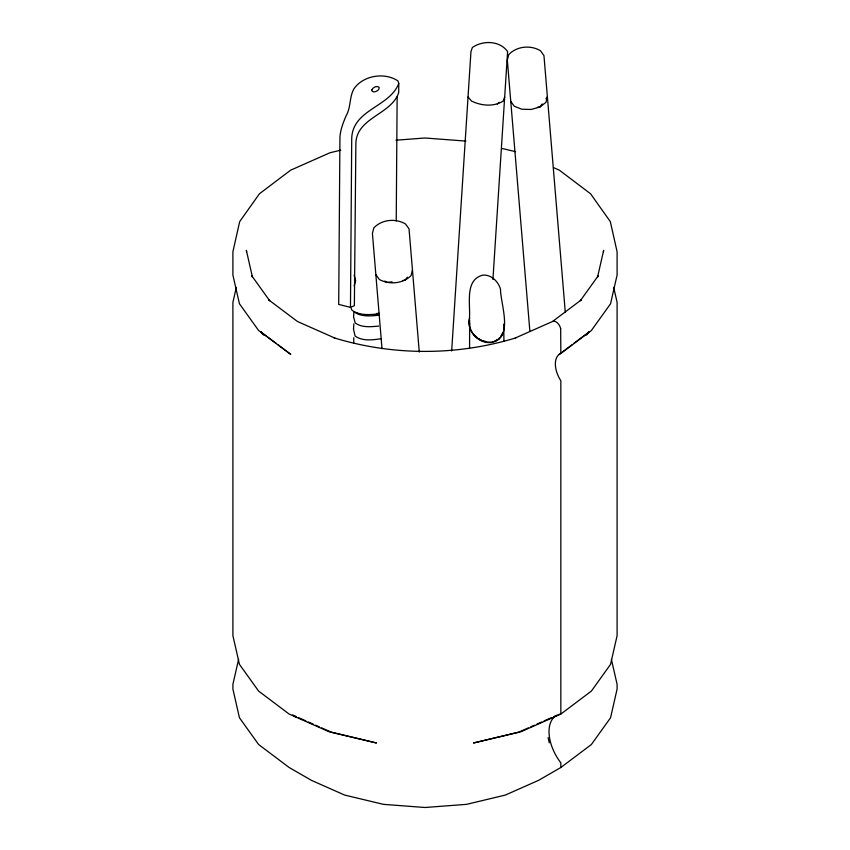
<?xml version="1.0" encoding="UTF-8"?>
<svg xmlns="http://www.w3.org/2000/svg" width="850" height="850" viewBox="0 0 850 850"><rect width="100%" height="100%" fill="white"/><g stroke="black" fill="none" stroke-linecap="round" stroke-linejoin="round"><path stroke-width="1.27" d="M350.476 307.371L351.709 139.867C351.401 109.438 389.449 107.578 398.777 83.491L397.949 80.92C384.71 71.984 363.184 75.342 353.908 88.857C349.244 97.198 350.997 107.504 346.078 115.887C343.219 122.613 340.51 129.54 339.936 136.914L338.704 304.417L350.476 307.371L354.365 305.671L355.863 144.426C355.629 117.523 391.329 114.909 398.703 92.639L398.777 83.491M396.228 220.958L397.141 96.889M468.934 322.426C471.867 307.732 462.889 280.277 482.789 275.124C491.236 274.454 498.281 281.478 500.501 289.159C500.438 304.119 514.484 339.033 490.716 342.571C478.168 343.506 466.066 330.714 469.625 318.187M353.791 337.726L353.706 343.411M451.679 350.997L470.953 51.638L472.366 47.526C482.747 40.162 499.928 40.513 507.599 51.616L492.926 279.522M469.572 348.33L469.636 320.004M353.866 323.839L353.504 329.237L355.087 336.047C362.429 341.317 372.513 340.043 380.949 338.714M353.929 312.237L353.558 316.891L355.183 322.915C361.813 327.888 370.961 326.793 378.728 326.071M603.426 251.759L603.659 250.314L597.571 277.015L598.23 275.772L580.316 300.741L581.251 299.901L552.585 321.47L515.217 338.024L515.918 337.843C456.939 355.916 393.061 355.916 334.082 337.843L334.783 338.024L297.415 321.47L268.749 299.901L269.684 300.741L251.77 275.772L252.429 277.015L246.341 250.314L246.574 251.759M236.311 287.364L232.9 302.345L232.9 635.651L239.445 664.36L258.634 691.103L289.159 714.074L328.95 731.701L376.518 742.996L331.341 732.19L321.64 727.898M238.584 659.409L232.9 684.367L232.9 689.063L239.445 717.772L258.634 744.526L289.159 767.497L311.408 780.332L344.675 795.079L383.424 804.344L425 807.5L466.576 804.344L505.325 795.079L538.592 780.332L560.841 767.497L591.366 744.526L610.555 717.772L617.1 689.063L617.1 684.367L611.416 659.409M412.462 270.109L411.06 275.602C402.9 283.804 389.332 284.909 379.344 279.501L375.849 274.614M504.677 96.921L503.264 101.044C493.797 107.036 481.27 105.836 471.527 101.065L468.031 96.953M503.285 332.106L500.31 337.408M501.171 336.196L502.52 333.455M354.163 285.887L355.672 280.744L354.121 275.049M588.646 331.872L586.415 334.985L589.401 331.67L573.803 343.411M407.331 277.196L405.121 280.224L402.507 280.543M542.247 103.923L540.037 106.951L531.165 109.469L521.73 109.204L514.261 106.229L510.765 101.341M545.912 98.866L547.379 96.847L545.976 102.329L540.037 106.951L537.423 107.281M498.376 339.097L499.768 337.641M497.314 104.051L499.152 102.276M560.649 328.663L560.671 328.652A6.843 3.953 60 0 0 552.585 321.47M559.236 354.376L571.721 344.983M528.36 727.898L518.659 732.19L473.482 742.996L521.05 731.701L560.841 714.074L560.841 380.768A21.866 12.623 60 0 1 560.841 353.494L591.366 330.522L610.555 303.769L617.1 275.06L617.1 251.759L610.332 221.648L590.569 193.779L559.417 170.212L553.456 167.567M495.454 341.094L498.971 338.938M494.774 341.073L497.473 339.596M530.783 726.814L534.416 725.209M536.839 724.136L541.694 721.99M544.117 720.906L551.395 717.687M553.817 716.614L556.24 715.541M492.352 341.913L494.424 341.36M340.776 150.163L329.949 152.766L290.583 170.212L259.431 193.779L239.668 221.648L232.9 251.759L232.9 275.06L239.445 303.769L258.634 330.522L290.764 354.376L278.279 344.983M392.041 281.828L386.814 282.476L384.816 281.042M376.486 313.576L379.121 313.289M379.174 313.841C370.186 314.67 359.582 315.945 351.921 310.186L351.156 308.263M373.841 315.414L378.813 314.872M379.1 315.223C370.887 315.987 361.207 317.146 354.195 311.886M395.962 140.197L425 137.998L465.917 141.1M486.869 342.136L491.321 342.178M364.236 315.138L367.721 315.414M501.649 148.357L515.546 151.683M482.471 340.68L485.764 341.541M485.754 341.838C476.935 340.191 469.689 332.191 469.264 323.17M357.202 313.183L360.251 314.351M293.76 715.541L296.183 716.614M298.605 717.687L305.883 720.906M308.306 721.99L313.161 724.136M315.584 725.209L319.217 726.814M478.667 338.651L481.737 340.414M292.549 714.999L295.46 716.816L293.388 715.254M276.197 343.411L260.599 331.67L263.585 334.985L261.354 331.872M474.162 334.826L477.647 338.056M613.689 287.364L617.1 302.345L617.1 635.651L610.555 664.36L591.366 691.103L560.841 714.074A34.988 20.198 60 0 0 558.535 714.595M548.091 737.63L549.281 742.847M503.604 324.179L504.114 328.631M469.402 322.373L469.646 324.541M560.671 328.652L560.841 353.494M565.293 312.332L543.957 55.611L540.462 50.724C530.506 44.848 516.811 46.112 508.746 54.612L507.333 60.106L529.879 331.373M419.273 352.081L409.041 228.873L405.535 223.986C395.579 218.121 381.894 219.385 373.83 227.885L372.417 233.378L382.001 348.649M503.774 327.888L503.933 341.137M560.841 767.497L560.841 762.79A34.988 20.198 60 0 1 557.451 714.999M371.779 89.877C371.907 94.18 380.205 90.748 379.111 87.295C376.805 85.34 372.906 87.422 371.779 89.877"/></g></svg>
